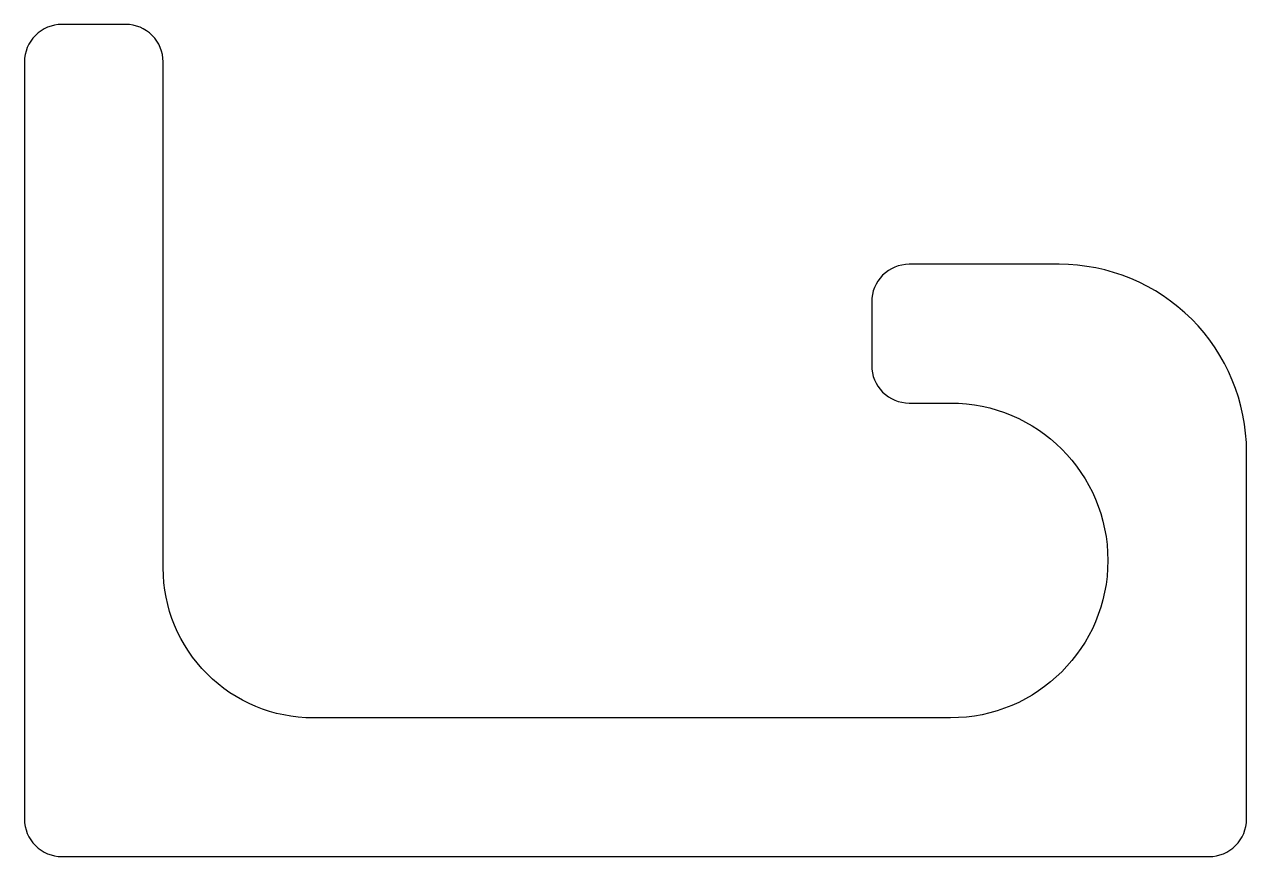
# Model space of a CAD drawing. Extents: x 387 to 419.6, y -57.1 to -34.9.
import ezdxf

# ---------------------------------------------------------------- set-up
doc = ezdxf.new("R2010")
doc.units = 0
doc.layers.add('ANA', color=220, linetype='CONTINUOUS')

msp = doc.modelspace()

# ---------------------------------------------------------------- linework, layer by layer
at = {"layer": 'ANA', "color": 0}
msp.add_lwpolyline([(390.727, -49.419), (390.727, -35.919, 0.414214), (389.727, -34.919), (388.027, -34.919, 0.414214), (387.027, -35.919), (387.027, -56.119, 0.414214), (388.027, -57.119), (418.627, -57.119, 0.414214), (419.627, -56.119), (419.627, -46.319, 0.414214), (414.627, -41.319), (410.627, -41.319, 0.414214), (409.627, -42.319), (409.627, -44.019, 0.414214), (410.627, -45.019), (411.727, -45.019, -1), (411.727, -53.419), (394.727, -53.419, -0.414214)], format="xyb", close=True, dxfattribs=at)

doc.saveas('drawing.dxf')
